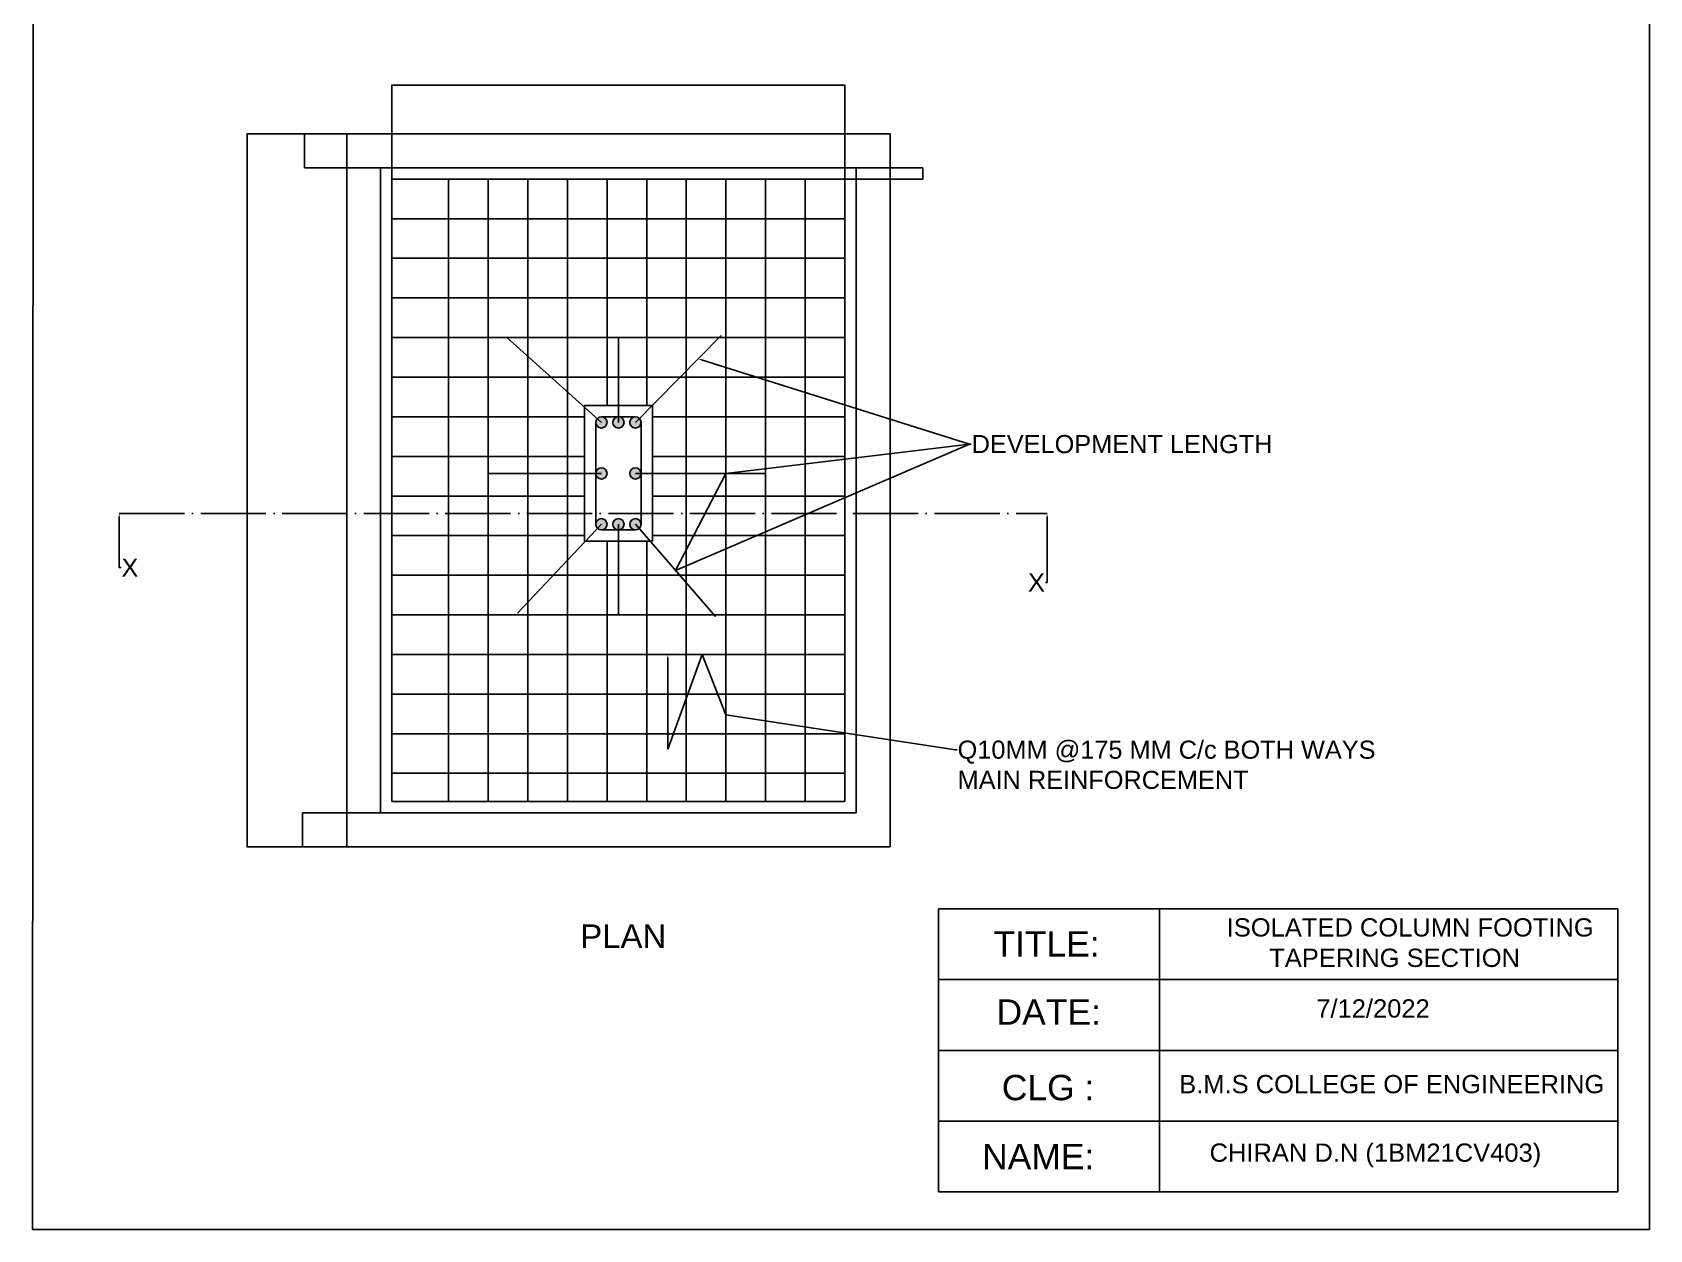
# Model space of a CAD drawing. Header units: millimetres. Extents: x 40145 to 205557, y -151835 to 42548.
# Drawn here: x 82001 to 89144, y 26135 to 31424 of the extents above; entities that cross this region are included whole.
import ezdxf
from ezdxf import colors
from ezdxf.entities.mleader import LeaderData, LeaderLine
from ezdxf.math import Vec2, Vec3

# ---------------------------------------------------------------- set-up
doc = ezdxf.new("R2010")
doc.units = ezdxf.units.MM
doc.linetypes.add('ACAD_ISO02W100', pattern=[15, 12, -3])
doc.linetypes.add('ACAD_ISO04W100', pattern=[30, 24, -3, 0, -3])
doc.styles.get("Standard").update_dxf_attribs({"font": 'arial.ttf'})
doc.dimstyles.get("Standard").update_dxf_attribs({"dimtxt": 0.18, "dimasz": 0.18, "dimexe": 0.18, "dimexo": 0.0625, "dimgap": 0.09, "dimtad": 0, "dimtih": 1, "dimtoh": 1, "dimdec": 4, "dimzin": 0, "dimdsep": 46, "dimtxsty": 'Standard', "dimcen": 0.09, "dimadec": 0, "dimazin": 0, "dimtfac": 1, "dimtdec": 4, "dimtofl": 0, "dimtmove": 0, "dimatfit": 3, "dimfxl": 1, "dimtolj": 1, "dimtzin": 0, "dimarcsym": 0})

# ---------------------------------------------------------------- blocks, each defined once
blk = doc.blocks.new('*D24')
at = {"color": 0, "lineweight": -2, "ltscale": 12, "transparency": 16777216}
for p, q in [((83389.29727381651, 30975.88963027593), (82948.97211187323, 30975.88963027593)), ((82949.15211187322, 30975.70963027593), (82949.15211187322, 29401.07159480526)), ((82949.15211187322, 27826.06963027593), (82949.15211187322, 29400.7076657466)), ((83389.29727381651, 27825.88963027593), (82948.97211187323, 27825.88963027593))]:
    blk.add_line(p, q, dxfattribs=at)
at = {"color": 0, "ltscale": 12, "transparency": 16777216}
for points in [[(82949.12211187322, 30975.70963027593), (82949.18211187322, 30975.70963027593), (82949.15211187322, 30975.88963027593)], [(82949.12211187322, 27826.06963027593), (82949.18211187322, 27826.06963027593), (82949.15211187322, 27825.88963027593)]]:
    blk.add_solid(points, dxfattribs=at)
at = {"layer": 'Defpoints', "color": 0, "ltscale": 12, "transparency": 16777216}
for p in [(83389.35977381651, 30975.88963027593), (82949.15211187322, 27825.88963027593), (83389.35977381651, 27825.88963027593)]:
    blk.add_point(p, dxfattribs=at)
at = {"color": 0, "ltscale": 12, "transparency": 16777216, "insert": (82949.1521118732, 29400.8896302759), "char_height": 0.18, "attachment_point": 5}
blk.add_mtext('\\A1;3150.0000', dxfattribs=at)
blk = doc.blocks.new('*D25')
at = {"color": 0, "lineweight": -2, "ltscale": 12, "transparency": 16777216}
for p, q in [((83539.29727381651, 30975.88963027593), (83203.27454564518, 30975.88963027593)), ((83203.45454564517, 30975.70963027593), (83203.45454564517, 30901.07153341372)), ((83203.45454564517, 30826.06963027593), (83203.45454564517, 30900.70772713814)), ((83539.29727381651, 30825.88963027593), (83203.27454564518, 30825.88963027593))]:
    blk.add_line(p, q, dxfattribs=at)
at = {"color": 0, "ltscale": 12, "transparency": 16777216}
for points in [[(83203.42454564518, 30975.70963027593), (83203.48454564517, 30975.70963027593), (83203.45454564517, 30975.88963027593)], [(83203.42454564518, 30826.06963027593), (83203.48454564517, 30826.06963027593), (83203.45454564517, 30825.88963027593)]]:
    blk.add_solid(points, dxfattribs=at)
at = {"layer": 'Defpoints', "color": 0, "ltscale": 12, "transparency": 16777216}
for p in [(83203.45454564517, 30975.88963027593), (83539.35977381651, 30975.88963027593), (83539.35977381651, 30825.88963027593)]:
    blk.add_point(p, dxfattribs=at)
at = {"color": 0, "ltscale": 12, "transparency": 16777216, "insert": (83203.45454564516, 30900.8896302759), "char_height": 0.18, "attachment_point": 5}
blk.add_mtext('\\A1;150.0000', dxfattribs=at)
blk = doc.blocks.new('*D26')
at = {"color": 0, "lineweight": -2, "ltscale": 12, "transparency": 16777216}
for p, q in [((83539.29727381651, 27975.88963027593), (83193.64183030257, 27975.88963027593)), ((83193.82183030256, 27975.70963027593), (83193.82183030256, 27901.07153341372)), ((83193.82183030256, 27826.06963027593), (83193.82183030256, 27900.70772713814)), ((83539.29727381651, 27825.88963027593), (83193.64183030257, 27825.88963027593))]:
    blk.add_line(p, q, dxfattribs=at)
at = {"color": 0, "ltscale": 12, "transparency": 16777216}
for points in [[(83193.79183030257, 27975.70963027593), (83193.85183030256, 27975.70963027593), (83193.82183030256, 27975.88963027593)], [(83193.79183030257, 27826.06963027593), (83193.85183030256, 27826.06963027593), (83193.82183030256, 27825.88963027593)]]:
    blk.add_solid(points, dxfattribs=at)
at = {"layer": 'Defpoints', "color": 0, "ltscale": 12, "transparency": 16777216}
for p in [(83539.35977381651, 27975.88963027593), (83193.82183030256, 27825.88963027593), (83539.35977381651, 27825.88963027593)]:
    blk.add_point(p, dxfattribs=at)
at = {"color": 0, "ltscale": 12, "transparency": 16777216, "insert": (83193.82183030255, 27900.8896302759), "char_height": 0.18, "attachment_point": 5}
blk.add_mtext('\\A1;150.0000', dxfattribs=at)
blk = doc.blocks.new('*D27')
at = {"color": 0, "lineweight": -2, "ltscale": 12, "transparency": 16777216}
for p, q in [((83589.35977381648, 30775.95213027592), (83589.35977381648, 31191.69310590172)), ((83589.53977381648, 31191.51310590172), (84588.68514216573, 31191.51310590172)), ((85589.17977381649, 31191.51310590172), (84590.03440546723, 31191.51310590172)), ((85589.35977381648, 30775.95213027592), (85589.35977381648, 31191.69310590172))]:
    blk.add_line(p, q, dxfattribs=at)
at = {"color": 0, "ltscale": 12, "transparency": 16777216}
for points in [[(83589.53977381648, 31191.54310590172), (83589.53977381648, 31191.48310590172), (83589.35977381648, 31191.51310590172)], [(85589.17977381649, 31191.54310590172), (85589.17977381649, 31191.48310590172), (85589.35977381648, 31191.51310590172)]]:
    blk.add_solid(points, dxfattribs=at)
at = {"layer": 'Defpoints', "color": 0, "ltscale": 12, "transparency": 16777216}
for p in [(85589.35977381648, 31191.51310590172), (83589.35977381648, 30775.88963027592), (85589.35977381648, 30775.88963027592)]:
    blk.add_point(p, dxfattribs=at)
at = {"color": 0, "ltscale": 12, "transparency": 16777216, "insert": (84589.35977381648, 31191.51310590172), "char_height": 0.18, "attachment_point": 5}
blk.add_mtext('\\A1;2000.0000', dxfattribs=at)
blk = doc.blocks.new('*D28')
at = {"color": 0, "lineweight": -2, "ltscale": 12, "transparency": 16777216}
for p, q in [((85589.42227381651, 30825.88963027593), (85934.3491959137, 30825.88963027593)), ((85934.16919591371, 30825.70963027593), (85934.16919591371, 30801.07153341372)), ((85934.16919591371, 30776.06963027593), (85934.16919591371, 30800.70772713814)), ((85589.42227381651, 30775.88963027593), (85934.3491959137, 30775.88963027593))]:
    blk.add_line(p, q, dxfattribs=at)
at = {"color": 0, "ltscale": 12, "transparency": 16777216}
for points in [[(85934.13919591371, 30825.70963027593), (85934.19919591371, 30825.70963027593), (85934.16919591371, 30825.88963027593)], [(85934.13919591371, 30776.06963027593), (85934.19919591371, 30776.06963027593), (85934.16919591371, 30775.88963027593)]]:
    blk.add_solid(points, dxfattribs=at)
at = {"layer": 'Defpoints', "color": 0, "ltscale": 12, "transparency": 16777216}
for p in [(85589.35977381651, 30825.88963027593), (85934.16919591371, 30825.88963027593), (85589.35977381651, 30775.88963027593)]:
    blk.add_point(p, dxfattribs=at)
at = {"color": 0, "ltscale": 12, "transparency": 16777216, "insert": (85934.1691959137, 30800.8896302759), "char_height": 0.18, "attachment_point": 5}
blk.add_mtext('\\A1;50.0000', dxfattribs=at)

msp = doc.modelspace()

# ---------------------------------------------------------------- hatches: boundary and pattern name
h = msp.add_hatch(color=256)
h.dxf.hatch_style = 1
h.paths.add_polyline_path([(84489.35977381648, 29700.88963027592, 1), (84539.35977381648, 29700.88963027592, 1)])
h.paths.add_polyline_path([(84614.35977381648, 29700.88963027592, 1), (84564.35977381648, 29700.88963027592, 1)])
h.paths.add_polyline_path([(84689.35977381648, 29700.88963027592, 1), (84639.35977381648, 29700.88963027592, 1)])
h.paths.add_polyline_path([(84689.35977381648, 29475.88963027592, 1), (84639.35977381648, 29475.88963027592, 1)])
h.paths.add_polyline_path([(84539.35977381648, 29475.88963027592, 1), (84489.35977381648, 29475.88963027592, 1)])
h.paths.add_polyline_path([(84489.35977381648, 29250.88963027591, 1), (84539.35977381648, 29250.88963027591, 1)])
h.paths.add_polyline_path([(84614.35977381648, 29250.88963027591, 1), (84564.35977381648, 29250.88963027591, 1)])
h.paths.add_polyline_path([(84689.35977381648, 29250.88963027591, 1), (84639.35977381648, 29250.88963027591, 1)])
h = msp.add_hatch(color=256)
h.dxf.hatch_style = 1
h.paths.add_polyline_path([(84539.35977381648, 29700.88963027592, 1), (84489.35977381648, 29700.88963027592, 1)])
h.paths.add_polyline_path([(84614.35977381648, 29700.88963027592, 1), (84564.35977381648, 29700.88963027592, 1)])
h.paths.add_polyline_path([(84689.35977381648, 29700.88963027592, 1), (84639.35977381648, 29700.88963027592, 1)])
h.paths.add_polyline_path([(84689.35977381648, 29475.88963027592, 1), (84639.35977381648, 29475.88963027592, 1)])
h.paths.add_polyline_path([(84489.35977381648, 29475.88963027592, 1), (84539.35977381648, 29475.88963027592, 1)])
h.paths.add_polyline_path([(84489.35977381648, 29250.88963027591, 1), (84539.35977381648, 29250.88963027591, 1)])
h.paths.add_polyline_path([(84564.35977381648, 29250.88963027591, 1), (84614.35977381648, 29250.88963027591, 1)])
h.paths.add_polyline_path([(84689.35977381648, 29250.88963027591, 1), (84639.35977381648, 29250.88963027591, 1)])

# ---------------------------------------------------------------- linework, layer by layer
at = {"ltscale": 12}
for p, q in [((82000.93541346918, 26134.84154307445), (82006.69448909652, 36016.23247050116)), ((89144.38638675975, 36016.23247050116), (89144.38638675975, 26134.84154307445)), ((83589.35977381648, 30775.88963027592), (83589.35977381648, 28025.88963027592)), ((84514.35977381648, 29700.88963027592), (84097.01246920068, 30075.88963027592)), ((84589.35977381648, 29700.88963027592), (84589.35977381648, 30075.88963027592)), ((84664.35977381648, 29700.88963027592), (85043.594068146, 30085.31302967349)), ((84514.35977381648, 29475.88963027592), (84014.35977381648, 29475.88963027592)), ((84664.35977381648, 29475.88963027592), (85239.35977381648, 29475.88963027592)), ((84514.35977381648, 29250.88963027591), (84144.02828213995, 28857.88252312308)), ((84589.35977381648, 29250.88963027591), (84589.35977381648, 28850.88963027592)), ((84664.35977381648, 29250.88963027591), (85018.5534166405, 28843.27846337411)), ((89003.94546612703, 27552.02306685425), (86003.94546612703, 27552.02306685425)), ((86003.94546612703, 27552.02306685425), (86003.94546612703, 26302.02306685425)), ((86979.47134639062, 27552.02306685425), (86979.47134639062, 26302.02306685425)), ((89003.94546612703, 26302.02306685425), (89003.94546612703, 27552.02306685425)), ((89003.94546612703, 27552.02306685425), (89003.94546612703, 27552.02306685425)), ((86003.94546612703, 27239.52306685425), (89003.94546612703, 27239.52306685425)), ((86003.94546612703, 26927.02306685425), (89003.94546612703, 26927.02306685425)), ((86003.94546612703, 26614.52306685425), (89003.94546612703, 26614.52306685425)), ((86003.94546612703, 26302.02306685425), (89003.94546612703, 26302.02306685425)), ((89144.38638675975, 26134.84154307445), (82000.93541346918, 26134.84154307445))]:
    msp.add_line(p, q, dxfattribs=at)
for p, q in [((83389.35977381648, 30975.88963027592), (83389.35977381648, 27825.88963027592)), ((83389.35977381648, 30975.88963027592), (85789.35977381648, 30975.88963027592)), ((83389.35977381648, 30975.88963027592), (83389.35977381648, 27825.88963027592)), ((83389.35977381648, 30975.88963027592), (85789.35977381648, 30975.88963027592)), ((85789.35977381648, 27825.88963027592), (85789.35977381648, 30975.88963027592)), ((85789.35977381648, 27825.88963027592), (85789.35977381648, 30975.88963027592)), ((83539.35977381648, 30825.88963027592), (83539.35977381648, 27975.88963027592)), ((83539.35977381648, 30825.88963027592), (85639.35977381648, 30825.88963027592)), ((83539.35977381648, 30825.88963027592), (83539.35977381648, 27975.88963027592)), ((83539.35977381648, 30825.88963027592), (85639.35977381648, 30825.88963027592)), ((85639.35977381648, 27975.88963027592), (85639.35977381648, 30825.88963027592)), ((85639.35977381648, 27975.88963027592), (85639.35977381648, 30825.88963027592)), ((83589.35977381648, 30775.88963027592), (83589.35977381648, 28025.88963027592)), ((83589.35977381648, 30775.88963027592), (85589.35977381648, 30775.88963027592)), ((83589.35977381648, 30775.88963027592), (83589.35977381648, 28025.88963027592)), ((83589.35977381648, 30775.88963027592), (85589.35977381648, 30775.88963027592)), ((83839.35977381648, 28025.88963027592), (83839.35977381648, 30775.88963027592)), ((83839.35977381648, 28025.88963027592), (83839.35977381648, 30775.88963027592)), ((84014.35977381648, 28025.88963027592), (84014.35977381648, 30775.88963027592)), ((84014.35977381648, 28025.88963027592), (84014.35977381648, 30775.88963027592)), ((84189.35977381648, 28025.88963027592), (84189.35977381648, 30775.88963027592)), ((84189.35977381648, 28025.88963027592), (84189.35977381648, 30775.88963027592)), ((84364.35977381648, 28025.88963027592), (84364.35977381648, 30775.88963027592)), ((84364.35977381648, 28025.88963027592), (84364.35977381648, 30775.88963027592)), ((84539.35977381648, 29775.88963027592), (84539.35977381648, 30775.88963027592)), ((84539.35977381648, 29775.88963027592), (84539.35977381648, 30775.88963027592)), ((84714.35977381648, 29775.88963027592), (84714.35977381648, 30775.88963027592)), ((84714.35977381648, 29775.88963027592), (84714.35977381648, 30775.88963027592)), ((84889.35977381648, 28025.88963027592), (84889.35977381648, 30775.88963027592)), ((84889.35977381648, 28025.88963027592), (84889.35977381648, 30775.88963027592)), ((85064.35977381648, 28025.88963027592), (85064.35977381648, 30775.88963027592)), ((85064.35977381648, 28025.88963027592), (85064.35977381648, 30775.88963027592)), ((85239.35977381648, 28025.88963027592), (85239.35977381648, 30775.88963027592)), ((85239.35977381648, 28025.88963027592), (85239.35977381648, 30775.88963027592)), ((85414.35977381648, 28025.88963027592), (85414.35977381648, 30775.88963027592)), ((85414.35977381648, 28025.88963027592), (85414.35977381648, 30775.88963027592)), ((85589.35977381648, 28025.88963027592), (85589.35977381648, 30775.88963027592)), ((85589.35977381648, 28025.88963027592), (85589.35977381648, 30775.88963027592)), ((83589.35977381648, 30600.88963027592), (85589.35977381648, 30600.88963027592)), ((83589.35977381648, 30600.88963027592), (85589.35977381648, 30600.88963027592)), ((83589.35977381648, 30425.88963027592), (85589.35977381648, 30425.88963027592)), ((83589.35977381648, 30425.88963027592), (85589.35977381648, 30425.88963027592)), ((83589.35977381648, 30250.88963027592), (85589.35977381648, 30250.88963027592)), ((83589.35977381648, 30250.88963027592), (85589.35977381648, 30250.88963027592)), ((83589.35977381648, 30075.88963027592), (85589.35977381648, 30075.88963027592)), ((83589.35977381648, 30075.88963027592), (85589.35977381648, 30075.88963027592)), ((83589.35977381648, 29900.88963027592), (85589.35977381648, 29900.88963027592)), ((83589.35977381648, 29900.88963027592), (85589.35977381648, 29900.88963027592)), ((83589.35977381648, 29725.88963027592), (84439.35977381648, 29725.88963027592)), ((83589.35977381648, 29725.88963027592), (84439.35977381648, 29725.88963027592)), ((84439.35977381648, 29775.88963027592), (84439.35977381648, 29175.88963027592)), ((84439.35977381648, 29775.88963027592), (84739.35977381648, 29775.88963027592)), ((84439.35977381648, 29175.88963027592), (84439.35977381648, 29775.88963027592)), ((84439.35977381648, 29775.88963027592), (84439.35977381648, 29175.88963027592)), ((84514.35977381648, 29725.88963027592), (84664.35977381648, 29725.88963027592)), ((84514.35977381648, 29725.88963027592), (84664.35977381648, 29725.88963027592)), ((84739.35977381647, 29175.88963027592), (84739.35977381647, 29775.88963027592)), ((84739.35977381648, 29775.88963027592), (84739.35977381648, 29175.88963027592)), ((84739.35977381647, 29175.88963027592), (84739.35977381647, 29775.88963027592)), ((84739.35977381648, 29725.88963027592), (85589.35977381648, 29725.88963027592)), ((84739.35977381648, 29725.88963027592), (85589.35977381648, 29725.88963027592)), ((84489.35977381648, 29700.88963027592), (84489.35977381648, 29250.88963027591)), ((84489.35977381648, 29250.88963027591), (84489.35977381648, 29700.88963027592)), ((84489.35977381648, 29700.88963027592), (84489.35977381648, 29250.88963027591)), ((84489.35977381648, 29250.88963027591), (84489.35977381648, 29700.88963027592)), ((84689.35977381648, 29250.88963027591), (84689.35977381648, 29700.88963027592)), ((84689.35977381648, 29700.88963027592), (84689.35977381648, 29250.88963027591)), ((84689.35977381648, 29250.88963027591), (84689.35977381648, 29700.88963027592)), ((84689.35977381648, 29700.88963027592), (84689.35977381648, 29250.88963027591)), ((83589.35977381648, 29550.88963027592), (84439.35977381648, 29550.88963027592)), ((83589.35977381648, 29550.88963027592), (84439.35977381648, 29550.88963027592)), ((84739.35977381648, 29550.88963027592), (85589.35977381648, 29550.88963027592)), ((84739.35977381648, 29550.88963027592), (85589.35977381648, 29550.88963027592)), ((83589.35977381648, 29375.88963027592), (84439.35977381648, 29375.88963027592)), ((83589.35977381648, 29375.88963027592), (84439.35977381648, 29375.88963027592)), ((84739.35977381648, 29375.88963027592), (85589.35977381648, 29375.88963027592)), ((84739.35977381648, 29375.88963027592), (85589.35977381648, 29375.88963027592)), ((84664.35977381648, 29225.88963027592), (84514.35977381648, 29225.88963027592)), ((84664.35977381648, 29225.88963027592), (84514.35977381648, 29225.88963027592)), ((83589.35977381648, 29200.88963027592), (84439.35977381648, 29200.88963027592)), ((83589.35977381648, 29200.88963027592), (84439.35977381648, 29200.88963027592)), ((84739.35977381648, 29175.88963027592), (84439.35977381648, 29175.88963027592)), ((84539.35977381648, 28025.88963027592), (84539.35977381648, 29175.88963027592)), ((84539.35977381648, 28025.88963027592), (84539.35977381648, 29175.88963027592)), ((84714.35977381648, 28025.88963027592), (84714.35977381648, 29175.88963027592)), ((84714.35977381648, 28025.88963027592), (84714.35977381648, 29175.88963027592)), ((84739.35977381648, 29200.88963027592), (85589.35977381648, 29200.88963027592)), ((84739.35977381648, 29200.88963027592), (85589.35977381648, 29200.88963027592)), ((83589.35977381648, 29025.88963027592), (85589.35977381648, 29025.88963027592)), ((83589.35977381648, 29025.88963027592), (85589.35977381648, 29025.88963027592)), ((83589.35977381648, 28850.88963027592), (85589.35977381648, 28850.88963027592)), ((83589.35977381648, 28850.88963027592), (85589.35977381648, 28850.88963027592)), ((83589.35977381648, 28675.88963027592), (85589.35977381648, 28675.88963027592)), ((83589.35977381648, 28675.88963027592), (85589.35977381648, 28675.88963027592)), ((83589.35977381648, 28500.88963027592), (85589.35977381648, 28500.88963027592)), ((83589.35977381648, 28500.88963027592), (85589.35977381648, 28500.88963027592)), ((83589.35977381648, 28325.88963027592), (85589.35977381648, 28325.88963027592)), ((83589.35977381648, 28325.88963027592), (85589.35977381648, 28325.88963027592)), ((83589.35977381648, 28150.88963027592), (85589.35977381648, 28150.88963027592)), ((83589.35977381648, 28150.88963027592), (85589.35977381648, 28150.88963027592)), ((83589.35977381648, 28025.88963027592), (85589.35977381648, 28025.88963027592)), ((83589.35977381648, 28025.88963027592), (85589.35977381648, 28025.88963027592)), ((83539.35977381648, 27975.88963027592), (85639.35977381648, 27975.88963027592)), ((83539.35977381648, 27975.88963027592), (85639.35977381648, 27975.88963027592)), ((83389.35977381648, 27825.88963027592), (85789.35977381648, 27825.88963027592)), ((83389.35977381648, 27825.88963027592), (85789.35977381648, 27825.88963027592))]:
    msp.add_line(p, q)
at = {"linetype": 'ACAD_ISO02W100'}
for p, q in [((84439.35977381648, 29775.88963027592), (84739.35977381648, 29775.88963027592)), ((84439.35977381648, 29175.88963027592), (84439.35977381648, 29775.88963027592)), ((84739.35977381648, 29775.88963027592), (84739.35977381648, 29175.88963027592)), ((84739.35977381648, 29175.88963027592), (84439.35977381648, 29175.88963027592))]:
    msp.add_line(p, q, dxfattribs=at)
at = {"linetype": 'ACAD_ISO04W100', "ltscale": 12}
msp.add_line((82384.64022614164, 29298.92338213518), (86483.21623501676, 29298.92338213518), dxfattribs=at)
for centre in [(84514.35977381648, 29700.88963027592), (84514.35977381648, 29700.88963027592), (84589.35977381648, 29700.88963027592), (84589.35977381648, 29700.88963027592), (84664.35977381648, 29700.88963027592), (84664.35977381648, 29700.88963027592), (84514.35977381648, 29475.88963027592), (84514.35977381648, 29475.88963027592), (84664.35977381648, 29475.88963027592), (84664.35977381648, 29475.88963027592), (84514.35977381648, 29250.88963027591), (84514.35977381648, 29250.88963027591), (84589.35977381648, 29250.88963027591), (84589.35977381648, 29250.88963027591), (84664.35977381648, 29250.88963027591), (84664.35977381648, 29250.88963027591)]:
    msp.add_circle(centre, 25)

# ---------------------------------------------------------------- texts
at = {"ltscale": 12, "attachment_point": 1}
for s, width, gutter_width, insert, char_height in [('ISOLATED COLUMN FOOTING\\P      TAPERING SECTION', 1881.165977797907, 403.2, (87276.28670175665, 27510.51016843535), 80.64), ('PLAN ', 2495.940851182693, 520, (84421.20380442077, 27483.25808709034), 104), ('TITLE:', 897.7877229653021, 560, (86245.95500688374, 27453.34192759603), 112), ('DATE:', 897.7877229653021, 560, (86259.76625416384, 27152.36845908482), 112), ('7/12/2022', 1881.165977797907, 403.2, (87671.95764975918, 27152.36845908482), 80.64), ('   CLG :', 897.7877229653021, 560, (86152.53626267725, 26818.660502158), 112), ('B.M.S COLLEGE OF ENGINEERING', 1881.165977797907, 403.2, (87066.44584027136, 26818.09231474607), 80.64), (' NAME:', 897.7877229653021, 560, (86152.53626267725, 26513.86640524624), 112), ('CHIRAN D.N (1BM21CV403)', 1881.165977797907, 403.2, (87200.6739342167, 26515.4276199742), 80.64)]:
    msp.add_mtext_dynamic_manual_height_columns(s, width=width, gutter_width=gutter_width, heights=[0], dxfattribs=dict(at, insert=insert, char_height=char_height))

# ---------------------------------------------------------------- dimensions: what is measured, and where the dimension line sits
at = {"ltscale": 12}
dim = msp.add_linear_dim(base=(85589.35977381648, 31191.51310590172), p1=(83589.35977381648, 30775.88963027592), p2=(85589.35977381648, 30775.88963027592), dimstyle='Standard', dxfattribs=at)
dim.commit()
dim.dimension.update_dxf_attribs({"geometry": '*D27', "text_midpoint": (84589.35977381648, 31191.51310590172)})
for base, p1, p2, picture, middle in [((82949.15211187322, 27825.88963027593), (83389.35977381648, 30975.88963027592), (83389.35977381648, 27825.88963027592), '*D24', (82949.1521118732, 29400.8896302759)), ((83203.45454564517, 30975.88963027593), (83539.35977381648, 30825.88963027592), (83539.35977381648, 30975.88963027592), '*D25', (83203.45454564516, 30900.8896302759)), ((85934.16919591371, 30825.88963027593), (85589.35977381648, 30775.88963027592), (85589.35977381648, 30825.88963027592), '*D28', (85934.1691959137, 30800.8896302759)), ((83193.82183030256, 27825.88963027593), (83539.35977381648, 27975.88963027592), (83539.35977381648, 27825.88963027592), '*D26', (83193.82183030255, 27900.8896302759))]:
    dim = msp.add_linear_dim(base=base, p1=p1, p2=p2, angle=90, dimstyle='Standard', dxfattribs=at)
    dim.commit()
    dim.dimension.update_dxf_attribs({"geometry": picture, "text_midpoint": middle})

# ---------------------------------------------------------------- leaders
ml = msp.add_multileader_mtext('Standard', dxfattribs=at)
ml.set_content('DEVELOPMENT LENGTH', color=256)
ml.set_leader_properties()
ml.build(insert=Vec2(0, 0))
ml.multileader.update_dxf_attribs({"arrow_head_size": 15})
ctx = ml.context
ctx.base_point, ctx.char_height, ctx.arrow_head_size, ctx.plane_origin = Vec3(86147.77303463849, 29604.67011471288), 80, 15, Vec3(84941.80385066029, 29982.13000531)
notes = []
notes.append((ctx, [(0, (1, 1, 0), (86139.77303463849, 29604.67011471288), (1, 0), 8, [(2, [(84941.8038506603, 29982.13000531), (86139.77303463849, 29604.67011471288), (85064.35977381648, 29475.88963027592), (84841.45659522849, 29047.08404682501)], 0, [])])]))
ctx.mtext.insert, ctx.mtext.flow_direction = Vec3(86149.77303463849, 29645.35224295299), 5
ml = msp.add_multileader_mtext('Standard', dxfattribs=at)
ml.set_content('X', color=256)
ml.set_leader_properties()
ml.build(insert=Vec2(0, 0))
ml.multileader.update_dxf_attribs({"arrow_head_size": 15})
ctx = ml.context
ctx.base_point, ctx.char_height, ctx.arrow_head_size, ctx.plane_origin = Vec3(82392.64022614164, 29059.63656631429), 80, 15, Vec3(82384.64022614164, 29298.92338213518)
notes.append((ctx, [(0, (1, 1, 0), (82384.64022614164, 29059.63656631429), (1, 0), 8, [(0, [(82384.64022614164, 29298.92338213518), (82384.64022614164, 29067.58148009562)], 0, [])])]))
ctx.mtext.insert, ctx.mtext.flow_direction = Vec3(82394.64022614164, 29099.63656631429), 5
ml = msp.add_multileader_mtext('Standard', dxfattribs=at)
ml.set_content('X', color=256)
ml.set_leader_properties()
ml.build(insert=Vec2(0, 0))
ml.multileader.update_dxf_attribs({"arrow_head_size": 15})
ctx = ml.context
ctx.base_point, ctx.char_height, ctx.arrow_head_size, ctx.plane_origin = Vec3(86397.87380664023, 28993.99228106887), 80, 15, Vec3(86483.21623501676, 29298.92338213518)
ctx.text_align_type = 2
notes.append((ctx, [(0, (1, 1, 0), (86483.21623501676, 28993.99228106887), (-1, 0), 8, [(0, [(86483.21623501676, 29298.92338213518), (86483.21623501676, 29000.52521799241)], 0, [])])]))
ctx.mtext.insert, ctx.mtext.alignment, ctx.mtext.flow_direction = Vec3(86473.21623501676, 29033.99228106887), 3, 5
ml = msp.add_multileader_mtext('Standard', dxfattribs=at)
ml.set_content('Q10MM @175 MM C/c BOTH WAYS\\PMAIN REINFORCEMENT', color=256)
ml.set_leader_properties()
ml.build(insert=Vec2(0, 0))
ml.multileader.update_dxf_attribs({"arrow_head_size": 15})
ctx = ml.context
ctx.base_point, ctx.char_height, ctx.arrow_head_size, ctx.plane_origin = Vec3(86085.74926401666, 28254.57325058065), 80, 15, Vec3(84807.5032151209, 28675.88963027592)
notes.append((ctx, [(0, (1, 1, 0), (86077.74926401666, 28254.57325058065), (1, 0), 8, [(2, [(84807.5032151209, 28675.88963027592), (84807.5032151209, 28257.58088461951), (84959.90822296999, 28675.88963027592), (85064.35977381648, 28409.04989160061)], 0, [])])]))
ctx.mtext.insert, ctx.mtext.flow_direction = Vec3(86087.74926401666, 28295.25537882076), 5
for ctx, leaders in notes:
    for number, flags, end, landing, length, lines in leaders:
        leader = LeaderData()
        leader.index, (leader.has_last_leader_line, leader.has_dogleg_vector, leader.attachment_direction) = number, flags
        leader.last_leader_point, leader.dogleg_vector, leader.dogleg_length = Vec3(end), Vec3(landing), length
        for number, points, colour, breaks in lines:
            line = LeaderLine()
            line.index, line.vertices, line.color, line.breaks = number, Vec3.list(points), colors.encode_raw_color(colour), breaks
            leader.lines.append(line)
        ctx.leaders.append(leader)

doc.saveas('drawing.dxf')
